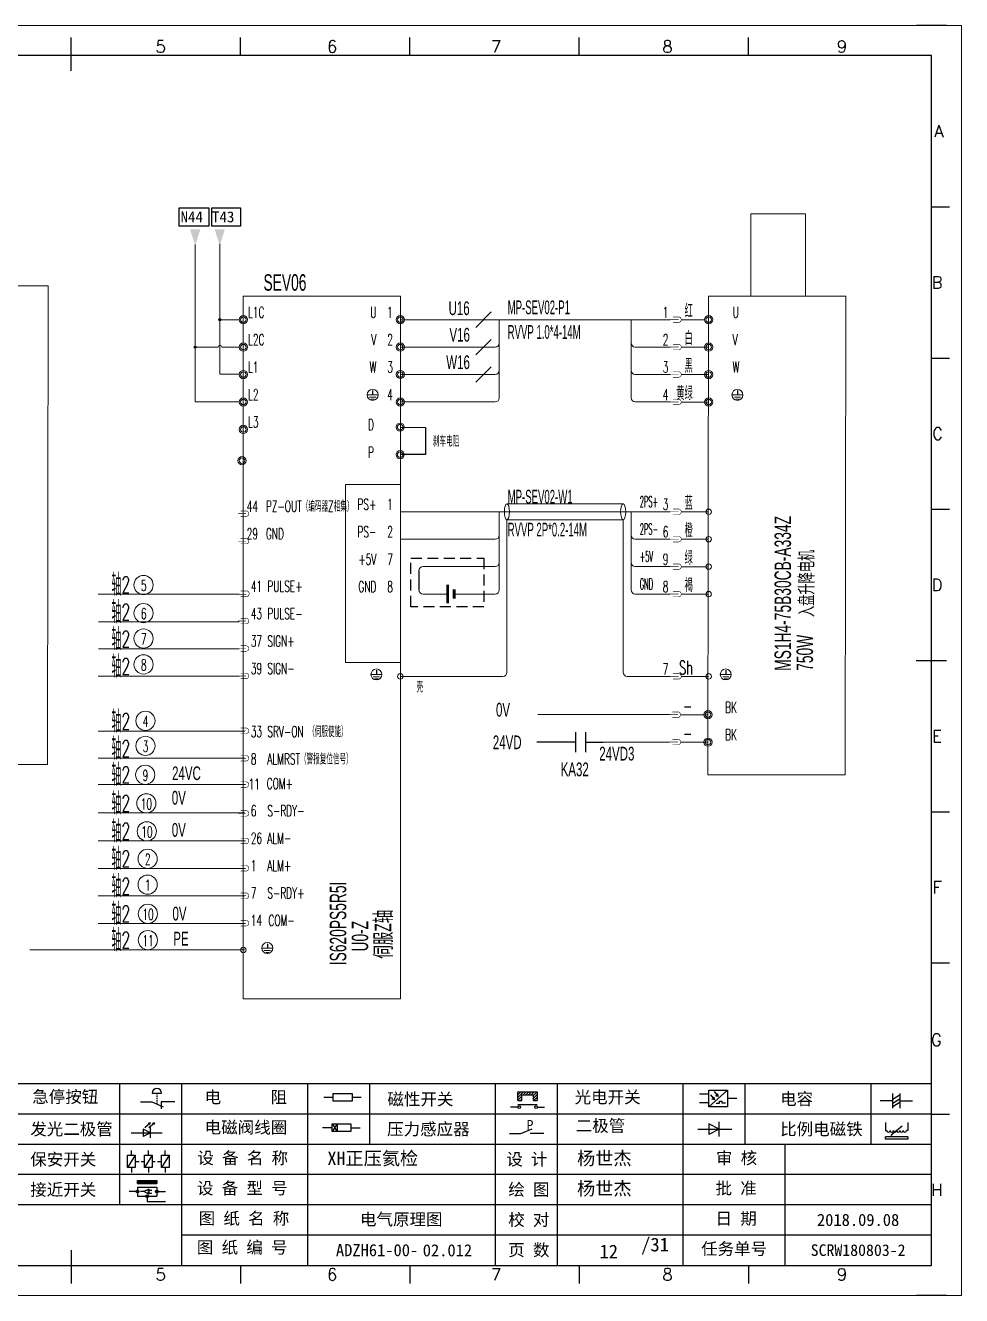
# Model space of a CAD drawing. Header units: millimetres. Extents: x 15130 to 37766, y 5931 to 11073.
# Drawn here: x 37218.2 to 37388.9, y 5930.6 to 6162.1 of the extents above; entities that cross this region are included whole.
import ezdxf
from ezdxf.enums import TextEntityAlignment as Align

# ---------------------------------------------------------------- set-up
doc = ezdxf.new("R2010")
doc.units = ezdxf.units.MM
doc.linetypes.add('DASHED', pattern=[0.75, 0.5, -0.25])
doc.layers.add('1', color=3, linetype='Continuous', lineweight=20)
doc.layers.add('Dimension', color=3, linetype='Continuous', lineweight=13)
for name, color, linetype in [('AE_BOR', 1, 'Continuous'), ('MISC', 2, 'Continuous'), ('SYMS', 7, 'Continuous')]:
    doc.layers.add(name, color=color, linetype=linetype)
doc.styles.get("Standard").update_dxf_attribs({"font": ''})
doc.styles.add('WD', font='romans.shx', dxfattribs={"bigfont": 'gbcbig.shx'})
doc.styles.add('样式 0', font='')
doc.styles.add('样式 8', font='arial.ttf')
doc.styles.add('汉字', font='')
doc.styles.get('Standard').set_extended_font_data('SimSun')
doc.styles.get('样式 0').set_extended_font_data('KaiTi_GB2312')
doc.styles.get('汉字').set_extended_font_data('新宋体')

# ---------------------------------------------------------------- blocks, each defined once
blk = doc.blocks.new('磁性开关')
at = {"linetype": 'ByBlock'}
h = blk.add_hatch(dxfattribs=at)
h.set_pattern_fill('ANSI31', color=256, scale=0.1, style=0)
h.paths.add_polyline_path([(-1910.88, -776.69), (-1910.88, -775.29), (-1907.69, -775.29), (-1907.69, -776.69), (-1908.31, -776.69), (-1908.31, -775.79), (-1910.25, -775.79), (-1910.25, -776.69)])
for p, q in [((-1910.88, -776.69), (-1910.88, -775.29)), ((-1910.88, -775.29), (-1907.69, -775.29)), ((-1910.88, -776.69), (-1910.25, -776.69)), ((-1910.25, -776.69), (-1910.25, -775.79)), ((-1910.25, -775.79), (-1908.31, -775.79)), ((-1908.31, -776.69), (-1908.31, -775.79)), ((-1908.31, -776.69), (-1907.69, -776.69)), ((-1907.69, -775.29), (-1907.69, -776.69)), ((-1910.91, -777.81), (-1912.09, -777.81)), ((-1910.88, -777.39), (-1907.69, -777.39)), ((-1907.66, -777.81), (-1906.48, -777.81))]:
    blk.add_line(p, q, dxfattribs=at)
for centre in [(-1910.68, -777.81), (-1907.88, -777.81)]:
    blk.add_circle(centre, 0.225, dxfattribs=at)
blk = doc.blocks.new('光电开关')
at = {"linetype": 'ByBlock'}
h = blk.add_hatch(dxfattribs=at)
h.set_pattern_fill('ANSI31', color=256, scale=0.01, style=0)
h.set_pattern_definition([(45, (0.172267, 0), (-0.0224506403, 0.0224506403), [])])
h.paths.add_polyline_path([(-1882.44, -776.34), (-1882.5, -775.91), (-1882.68, -776.07)])
h.paths.add_polyline_path([(-1882.86, -776.23), (-1882.44, -776.34), (-1882.68, -776.07)])
h.paths.add_polyline_path([(-1883.05, -776.88), (-1883.11, -776.45), (-1883.29, -776.61)])
h.paths.add_polyline_path([(-1883.47, -776.77), (-1883.05, -776.88), (-1883.29, -776.61)])
for p, q in [((-1884.01, -775.96), (-1885.56, -775.96)), ((-1880.91, -775.3), (-1884.01, -778.05)), ((-1883.75, -776.09), (-1883.05, -776.88)), ((-1883.11, -776.45), (-1883.47, -776.77)), ((-1883.05, -776.88), (-1883.47, -776.77)), ((-1883.14, -775.55), (-1882.44, -776.34)), ((-1883.05, -776.88), (-1883.11, -776.45)), ((-1882.5, -775.91), (-1882.86, -776.23)), ((-1882.44, -776.34), (-1882.86, -776.23)), ((-1882.44, -776.34), (-1882.5, -775.91)), ((-1879.37, -776.67), (-1880.91, -776.67)), ((-1884.01, -777.39), (-1885.56, -777.39)), ((-1882.78, -777.47), (-1882.23, -777.47)), ((-1882.23, -777.47), (-1882.23, -777.14)), ((-1882.23, -777.14), (-1881.78, -777.14)), ((-1881.78, -777.47), (-1881.78, -777.14)), ((-1881.23, -777.47), (-1881.78, -777.47))]:
    blk.add_line(p, q, dxfattribs=at)
blk.add_lwpolyline([(-1884.01, -775.3), (-1880.91, -775.3), (-1880.91, -778.05), (-1884.01, -778.05)], close=True, dxfattribs=at)
blk = doc.blocks.new('电磁阀线圈')
at = {"linetype": 'ByBlock'}
for p, q in [((-1854.61, -796.54), (-1856.17, -796.54)), ((-1854.61, -795.92), (-1853.75, -797.16)), ((-1853.75, -795.92), (-1854.61, -797.16)), ((-1853.75, -795.92), (-1853.75, -797.16)), ((-1851.53, -796.54), (-1849.97, -796.54))]:
    blk.add_line(p, q, dxfattribs=at)
blk.add_lwpolyline([(-1854.61, -795.92), (-1851.53, -795.92), (-1851.53, -797.16), (-1854.61, -797.16)], close=True, dxfattribs=at)
blk = doc.blocks.new('压力感应器')
at = {"linetype": 'ByBlock'}
for p, q in [((-1815.59, -777.73), (-1813.71, -776.93)), ((-1817.44, -777.73), (-1815.59, -777.73)), ((-1811.78, -777.73), (-1814.05, -777.73))]:
    blk.add_line(p, q, dxfattribs=at)
at = {"linetype": 'ByBlock', "insert": (-1814.65, -775.48), "char_height": 1.68, "width": 1.2242, "attachment_point": 1}
blk.add_mtext('{\\fNSimSun|b0|i0|c134|p49;P}', dxfattribs=at)
blk = doc.blocks.new('二极管')
at = {"linetype": 'ByBlock'}
for p, q in [((-1787.52, -776.77), (-1781.92, -776.77)), ((-1783.97, -776.77), (-1785.69, -775.9)), ((-1785.69, -775.9), (-1785.69, -777.65)), ((-1783.97, -776.77), (-1785.69, -777.65)), ((-1783.97, -777.99), (-1783.97, -775.56))]:
    blk.add_line(p, q, dxfattribs=at)
blk = doc.blocks.new('电容')
at = {"linetype": 'ByBlock'}
for p, q in [((-1756.08, -782.99), (-1756.08, -780.56)), ((-1754.86, -780.79), (-1756.08, -781.55)), ((-1754.86, -782.99), (-1754.86, -780.56)), ((-1756.08, -781.77), (-1758.13, -781.77)), ((-1754.86, -781.44), (-1756.08, -782.2)), ((-1754.86, -781.99), (-1756.08, -782.75)), ((-1754.86, -781.77), (-1752.81, -781.77))]:
    blk.add_line(p, q, dxfattribs=at)
blk = doc.blocks.new('发光二极管')
at = {"linetype": 'ByBlock'}
for p, q in [((-1755.78, -785.92), (-1754.89, -785.14)), ((-1754.89, -785.14), (-1755.2, -785.22)), ((-1755.2, -785.22), (-1755.01, -785.43)), ((-1755.08, -785.92), (-1754.18, -785.14)), ((-1754.89, -785.14), (-1755.01, -785.43)), ((-1754.18, -785.14), (-1754.49, -785.22)), ((-1754.49, -785.22), (-1754.31, -785.43)), ((-1754.18, -785.14), (-1754.31, -785.43)), ((-1758.01, -786.77), (-1752.89, -786.77)), ((-1754.84, -786.77), (-1756.04, -786.16)), ((-1756.04, -786.16), (-1756.04, -787.39)), ((-1754.84, -786.77), (-1756.04, -787.39)), ((-1754.84, -787.63), (-1754.84, -785.92))]:
    blk.add_line(p, q, dxfattribs=at)
blk = doc.blocks.new('比例电磁阀')
at = {"linetype": 'ByBlock'}
for p, q in [((-1757.26, -775.38), (-1757.26, -776.71)), ((-1757.26, -776.71), (-1757.05, -776.71)), ((-1754.5, -775.98), (-1756.35, -777.44)), ((-1753.58, -776.71), (-1753.8, -776.71)), ((-1753.58, -775.38), (-1753.58, -776.71)), ((-1753.6, -777.73), (-1757.25, -777.73)), ((-1757.25, -778.13), (-1757.25, -777.73)), ((-1753.6, -778.13), (-1757.25, -778.13)), ((-1756.35, -777.44), (-1756.25, -777.25)), ((-1756.35, -777.44), (-1756.15, -777.38)), ((-1756.15, -777.38), (-1756.25, -777.25)), ((-1753.6, -777.73), (-1753.6, -778.13))]:
    blk.add_line(p, q, dxfattribs=at)
for centre in [(-1756.78, -776.71), (-1756.24, -776.71), (-1755.7, -776.71), (-1755.15, -776.71), (-1754.61, -776.71), (-1754.07, -776.71)]:
    blk.add_arc(centre, 0.271, 180, 0, dxfattribs=at)
blk = doc.blocks.new('保安开关')
at = {"linetype": 'ByBlock'}
for p, q in [((-1757.33, -790.79), (-1758.6, -792.81)), ((-1757.96, -790.79), (-1757.96, -789.97)), ((-1754.54, -790.79), (-1755.81, -792.81)), ((-1755.17, -790.79), (-1755.17, -789.97)), ((-1751.75, -790.79), (-1753.02, -792.81)), ((-1752.39, -790.79), (-1752.39, -789.97)), ((-1757.96, -792.81), (-1757.96, -793.62)), ((-1757.33, -791.8), (-1756.72, -791.8)), ((-1756.35, -791.8), (-1755.89, -791.8)), ((-1755.17, -792.81), (-1755.17, -793.62)), ((-1754.52, -791.8), (-1754.06, -791.8)), ((-1753.69, -791.8), (-1753.08, -791.8)), ((-1752.39, -792.81), (-1752.39, -793.62))]:
    blk.add_line(p, q, dxfattribs=at)
for points in [[(-1758.6, -790.79), (-1757.33, -790.79), (-1757.33, -792.81), (-1758.6, -792.81)], [(-1755.81, -790.79), (-1754.54, -790.79), (-1754.54, -792.81), (-1755.81, -792.81)], [(-1753.02, -790.79), (-1751.75, -790.79), (-1751.75, -792.81), (-1753.02, -792.81)]]:
    blk.add_lwpolyline(points, close=True, dxfattribs=at)
blk = doc.blocks.new('接近开关')
at = {"linetype": 'ByBlock'}
h = blk.add_hatch(dxfattribs=at)
h.set_pattern_fill('ANSI31', color=256, scale=0.01, style=0)
h.set_pattern_definition([(45, (-89.131516, -30.795668), (-0.0224506403, 0.0224506403), [])])
h.paths.add_polyline_path([(-1516.96, -1123.35), (-1516.96, -1122.85), (-1513.76, -1122.85), (-1513.76, -1123.35)])
for p, q in [((-1516.96, -1123.35), (-1516.96, -1122.85)), ((-1516.96, -1122.85), (-1513.76, -1122.85)), ((-1516.96, -1123.35), (-1513.76, -1123.35)), ((-1513.76, -1122.85), (-1513.76, -1123.35)), ((-1517.18, -1124.71), (-1518.36, -1124.71)), ((-1516.96, -1123.95), (-1513.76, -1123.95)), ((-1516.96, -1123.95), (-1516.96, -1125.47)), ((-1516.96, -1125.47), (-1513.76, -1125.47)), ((-1515.91, -1124.71), (-1516.45, -1124.71)), ((-1515.11, -1124.31), (-1515.91, -1124.71)), ((-1515.11, -1125.11), (-1515.91, -1124.71)), ((-1515.33, -1124.53), (-1515.17, -1124.53)), ((-1515.33, -1124.88), (-1515.17, -1124.88)), ((-1515.25, -1124.45), (-1515.25, -1124.61)), ((-1515.11, -1124.31), (-1515.11, -1125.11)), ((-1515.11, -1124.48), (-1514.58, -1124.48)), ((-1515.11, -1124.94), (-1514.58, -1124.94)), ((-1513.76, -1123.95), (-1513.76, -1125.47)), ((-1513.54, -1124.71), (-1512.36, -1124.71)), ((-1515.36, -1125.69), (-1515.36, -1126.36)), ((-1515.36, -1126.36), (-1512.36, -1126.36))]:
    blk.add_line(p, q, dxfattribs=at)
for centre in [(-1516.96, -1124.71), (-1515.36, -1125.47), (-1513.76, -1124.71)]:
    blk.add_circle(centre, 0.225, dxfattribs=at)
blk = doc.blocks.new('电阻')
at = {"linetype": 'ByBlock'}
for p, q in [((-3.09, 0), (-1.57, 0)), ((1.57, 0), (3.09, 0))]:
    blk.add_line(p, q, dxfattribs=at)
blk.add_lwpolyline([(-1.57, 0.63), (1.57, 0.63), (1.57, -0.63), (-1.57, -0.63)], close=True, dxfattribs=at)
blk = doc.blocks.new('急停按钮')
at = {"linetype": 'ByBlock'}
for p, q in [((-1.86, 0), (0, 0)), ((0, 0), (1.88, -0.81)), ((0.06, 1.45), (1.61, 1.45)), ((0.83, 1.45), (0.83, 1.24)), ((0.83, 1.07), (0.83, 0.85)), ((0.83, 0.68), (0.83, 0.47)), ((0.83, 0.29), (0.83, 0.08)), ((3.81, 0), (1.54, 0)), ((1.54, 0), (1.54, -1.15)), ((0.83, -0.09), (0.83, -0.24))]:
    blk.add_line(p, q, dxfattribs=at)
blk.add_arc((0.83, 1.45), 0.774, 0, 180)
blk = doc.blocks.new('电控横A4')
for p, q in [((292, -5), (5, -5)), ((292, -205), (292, -5)), ((10.03, -205), (289.53, -205)), ((130.8, -205), (190.75, -205)), ((190.75, -205), (259.54, -205))]:
    blk.add_line(p, q)
at = {"linetype": 'ByBlock'}
for p, q in [((292, -175), (5, -175)), ((292, -180), (5, -180)), ((292, -185), (5, -185)), ((292, -190), (5, -190)), ((292, -195), (5, -195)), ((292, -200), (168.03, -200))]:
    blk.add_line(p, q, dxfattribs=at)
at = {"color": 0, "lineweight": -2}
for p, q in [((157.79, -175), (157.79, -195)), ((168.03, -175), (168.03, -204.92)), ((188.84, -175), (188.84, -185)), ((199.08, -175), (199.08, -185)), ((219.89, -175), (219.89, -185)), ((230.12, -175), (230.12, -185)), ((250.93, -175), (250.93, -185)), ((261.17, -175), (261.17, -185)), ((281.98, -175), (281.98, -185)), ((188.84, -185), (188.84, -204.92)), ((219.89, -185), (219.89, -205)), ((230.12, -185), (230.12, -205)), ((250.93, -185), (250.93, -205)), ((267.79, -185), (267.79, -205))]:
    blk.add_line(p, q, dxfattribs=at)
at = {"color": 0, "ltscale": 2}
for p, q in [((292, -205), (292, -183.55)), ((259.54, -205), (289.53, -205)), ((259.54, -205), (292, -205))]:
    blk.add_line(p, q, dxfattribs=at)
at = {"layer": 'AE_BOR', "color": 1, "lineweight": 15}
for p, q in [((0, 0), (297, 0)), ((297, 0), (297, -210)), ((297, -210), (0, -210))]:
    blk.add_line(p, q, dxfattribs=at)
at = {"layer": 'AE_BOR'}
for p, q in [((149.78, -5), (149.78, -2)), ((177.78, -5), (177.78, -2)), ((205.78, -5), (205.78, -2)), ((233.78, -5), (233.78, -2)), ((261.78, -5), (261.78, -2)), ((292, -30), (295, -30)), ((292, -55), (295, -55)), ((292, -80), (295, -80)), ((292, -130), (295, -130)), ((292, -155), (295, -155)), ((292, -180), (295, -180)), ((149.78, -205), (149.78, -208)), ((177.78, -205), (177.78, -208)), ((205.78, -205), (205.78, -208)), ((233.78, -205), (233.78, -208)), ((261.78, -205), (261.78, -208))]:
    blk.add_line(p, q, dxfattribs=at)
at = {"layer": 'AE_BOR', "lineweight": 30}
for p, q in [((294.53, 0), (289.53, 0)), ((294.53, -210), (289.53, -210))]:
    blk.add_line(p, q, dxfattribs=at)
at = {"layer": 'AE_BOR', "color": 2, "lineweight": 30}
for p, q in [((149.78, -7.5), (149.78, -2.5)), ((289.5, -105), (294.5, -105)), ((149.78, -202.5), (149.78, -207.5)), ((149.78, -205), (149.78, -207.5))]:
    blk.add_line(p, q, dxfattribs=at)
for name, p in [('急停按钮', (163.12, -177.98)), ('电阻', (194.66, -177.22))]:
    blk.add_blockref(name, p)
at = {"linetype": 'ByBlock'}
for name, p in [('磁性开关', (2134.53, 598.96)), ('光电开关', (2139.22, 599.27)), ('电容', (2041.69, 603.98)), ('发光二极管', (1917.72, 603.69)), ('电磁阀线圈', (2047.53, 614.3)), ('压力感应器', (2039.72, 594.52)), ('二极管', (2040.91, 594.27)), ('比例电磁阀', (2041.69, 593.98)), ('保安开关', (1917.72, 603.98)), ('接近开关', (1677.72, 931.9))]:
    blk.add_blockref(name, p, dxfattribs=at)
at = {"char_height": 2, "attachment_point": 1, "style": '汉字'}
for s, insert in [('{\\fKaiTi_GB2312|b0|i0|c134|p49;急停按钮}', (143.35, -176.12)), ('{\\fKaiTi_GB2312|b0|i0|c134|p49;电      阻}', (171.86, -176.19)), ('{\\fKaiTi_GB2312|b0|i0|c134|p49;磁性开关}', (202.07, -176.53)), ('{\\fKaiTi_GB2312|b0|i0|c134|p49;光电开关}', (233.02, -176.19)), ('{\\fKaiTi_GB2312|b0|i0|c134|p49;电容}', (267, -176.48)), ('{\\fKaiTi_GB2312|b0|i0|c134|p49;发光二极管}', (143.02, -181.48)), ('{\\fKaiTi_GB2312|b0|i0|c134|p49;电磁阀线圈}', (171.86, -181.19)), ('{\\fKaiTi_GB2312|b0|i0|c134|p49;压力感应器}', (202.02, -181.47)), ('{\\fKaiTi_GB2312|b0|i0|c134|p49;二极管}', (233.2, -180.91)), ('{\\fKaiTi_GB2312|b0|i0|c134|p49;比例电磁铁}', (267, -181.48)), ('{\\fKaiTi_GB2312|b0|i0|c134|p49;保安开关}', (143.02, -186.48)), ('{\\fKaiTi_GB2312|b0|i0|c134|p0;设 备 名 称}', (170.65, -186.24)), ('{\\fKaiTi_GB2312|b0|i0|c134|p0;设 计}', (221.72, -186.46)), ('{\\fKaiTi_GB2312|b0|i0|c134|p0;审 核}', (256.39, -186.25)), ('{\\fKaiTi_GB2312|b0|i0|c134|p0;设 备 型 号}', (170.58, -191.24)), ('{\\fKaiTi_GB2312|b0|i0|c134|p0;批 准}', (256.32, -191.25)), ('{\\fKaiTi_GB2312|b0|i0|c134|p49;接近开关}', (143.02, -191.48)), ('{\\fKaiTi_GB2312|b0|i0|c134|p0;绘 图}', (222.05, -191.46)), ('{\\fKaiTi_GB2312|b0|i0|c134|p0;图 纸 名 称}', (170.86, -196.24)), ('{\\fKaiTi_GB2312|b0|i0|c134|p0;校 对}', (222.05, -196.46)), ('{\\fKaiTi_GB2312|b0|i0|c134|p0;日 期}', (256.32, -196.25)), ('{\\fKaiTi_GB2312|b0|i0|c134|p0;图 纸 编 号}', (170.57, -201.03)), ('{\\fKaiTi_GB2312|b0|i0|c134|p0;页 数}', (222.05, -201.46)), ('{\\fKaiTi_GB2312|b0|i0|c134|p0;任务单号}', (253.94, -201.25))]:
    blk.add_mtext(s, dxfattribs=dict(at, insert=insert))
for s, insert, char_height, width, attachment_point in [('{\\fKaiTi_GB2312|b0|i0|c134|p49;XH正压氦检}', (192.15, -186.2), 2.2, 26.5767, 1), ('{\\fKaiTi_GB2312|b0|i0|c134|p49;杨世杰}', (233.43, -186.2), 2.2, 15.3175, 1), ('{\\fKaiTi_GB2312|b0|i0|c134|p49;杨世杰}', (233.43, -191.2), 2.2, 15.3175, 1), ('{\\fKaiTi_GB2312|b0|i0|c134|p49;2018.09.08}', (279.89, -197.5), 2, 24.2172, 5), ('{\\fKaiTi_GB2312|b0|i0|c134|p49;SCRW180803-2}', (279.89, -202.5), 1.92, 24.2172, 5)]:
    blk.add_mtext(s, dxfattribs=dict(insert=insert, char_height=char_height, width=width, attachment_point=attachment_point))
at = {"color": 0, "lineweight": -2, "insert": (200.36, -202.5), "char_height": 2, "width": 31.0482, "attachment_point": 5}
blk.add_mtext('{\\C256;ADZH61-00-}', dxfattribs=at)
at = {"color": 0, "linetype": 'ByBlock', "lineweight": -2, "insert": (242.64, -201.84), "char_height": 4.2689, "width": 20.8102, "attachment_point": 5}
blk.add_mtext('  {\\H0.53119x; /31}', dxfattribs=at)
at = {"layer": 'AE_BOR', "style": 'WD'}
for s, p in [('5', (164.59, -4.5)), ('6', (192.94, -4.5)), ('7', (220.04, -4.5)), ('8', (248.37, -4.5)), ('9', (277.23, -4.5)), ('5', (164.59, -207.5)), ('6', (192.94, -207.5)), ('7', (220.04, -207.5)), ('8', (248.37, -207.5)), ('9', (277.23, -207.5))]:
    blk.add_text(s, height=2, dxfattribs=at).set_placement(p, align=Align.CENTER)
for s, p in [('A', (294.03, -17.5)), ('B', (293.84, -42.5)), ('C', (293.93, -67.5)), ('D', (293.84, -92.5)), ('E', (293.74, -117.5)), ('F', (293.74, -142.5)), ('F', (293.74, -142.5)), ('G', (293.74, -167.72)), ('H', (293.84, -192.5))]:
    blk.add_text(s, height=2, dxfattribs=at).set_placement(p, align=Align.MIDDLE_RIGHT)
blk = doc.blocks.new('WDDOT')
blk.add_hatch(color=256).paths.add_polyline_path([(0.5, 0, 1), (-0.5, 0, 1)])
blk.add_circle((0, 0), 0.5)
blk = doc.blocks.new('常开触点')
at = {"linetype": 'ByBlock'}
for p, q in [((-1853.82, -782.99), (-1853.82, -780.56)), ((-1852.6, -782.99), (-1852.6, -780.56)), ((-1853.82, -781.77), (-1855.88, -781.77)), ((-1852.6, -781.77), (-1850.55, -781.77))]:
    blk.add_line(p, q, dxfattribs=at)

msp = doc.modelspace()

# ---------------------------------------------------------------- hatches: boundary and pattern name
for points in [[(37248.215, 6124.949), (37249.15, 6122.03), (37250.085, 6124.949)], [(37252.692, 6124.949), (37253.627, 6122.03), (37254.562, 6124.949)], [(37253.843, 6108.482, 1), (37253.45, 6108.482, 1)], [(37249.357, 6103.48, 1), (37248.964, 6103.48, 1)]]:
    msp.add_hatch(color=256).paths.add_polyline_path(points)

# ---------------------------------------------------------------- linework, layer by layer
at = {"lineweight": 0}
for p, q in [((37286.554, 6108.486), (37335.751, 6108.486)), ((37304.57, 6094.236), (37304.57, 6108.486)), ((37328.618, 6094.236), (37328.618, 6108.486)), ((37337.751, 6108.486), (37341.993, 6108.486)), ((37286.554, 6103.486), (37303.82, 6103.486)), ((37335.751, 6103.486), (37329.368, 6103.486)), ((37342.743, 6103.486), (37337.751, 6103.486)), ((37286.554, 6098.486), (37303.82, 6098.486)), ((37335.751, 6098.486), (37329.368, 6098.486)), ((37342.743, 6098.482), (37337.751, 6098.482)), ((37280.607, 6094.771), (37282.396, 6094.771)), ((37280.939, 6094.342), (37282.064, 6094.342)), ((37281.225, 6093.995), (37281.798, 6093.995)), ((37347.097, 6094.771), (37348.886, 6094.771)), ((37347.43, 6094.342), (37348.554, 6094.342)), ((37347.715, 6093.995), (37348.288, 6093.995)), ((37286.554, 6093.486), (37303.82, 6093.486)), ((37335.751, 6093.486), (37329.368, 6093.486)), ((37342.743, 6093.478), (37337.751, 6093.478)), ((37335.751, 6073.47), (37286.554, 6073.47)), ((37304.57, 6059.22), (37304.57, 6073.47)), ((37305.999, 6074.934), (37327.16, 6074.936)), ((37328.618, 6059.22), (37328.618, 6073.47)), ((37342.743, 6073.467), (37337.751, 6073.467)), ((37305.978, 6072.005), (37305.978, 6044.213)), ((37305.978, 6072.005), (37327.16, 6072.005)), ((37327.16, 6072.005), (37327.16, 6044.22)), ((37286.554, 6068.47), (37303.82, 6068.47)), ((37335.751, 6068.47), (37329.368, 6068.47)), ((37342.743, 6068.463), (37337.751, 6068.463)), ((37290.682, 6063.47), (37303.82, 6063.47)), ((37335.751, 6063.47), (37329.368, 6063.47)), ((37342.743, 6063.463), (37337.751, 6063.463)), ((37295.159, 6058.47), (37290.682, 6058.47)), ((37296.355, 6058.47), (37303.82, 6058.47)), ((37335.751, 6058.47), (37329.368, 6058.47)), ((37342.743, 6058.463), (37337.751, 6058.463)), ((37281.292, 6043.806), (37283.081, 6043.806)), ((37281.624, 6043.377), (37282.748, 6043.377)), ((37281.91, 6043.03), (37282.483, 6043.03)), ((37286.554, 6043.463), (37305.228, 6043.463)), ((37335.751, 6043.47), (37327.91, 6043.47)), ((37342.743, 6043.463), (37337.751, 6043.463)), ((37344.974, 6043.806), (37346.762, 6043.806)), ((37345.306, 6043.377), (37346.43, 6043.377)), ((37345.591, 6043.03), (37346.165, 6043.03)), ((37335.634, 6036.49), (37311.615, 6036.49)), ((37342.626, 6036.486), (37337.634, 6036.486)), ((37335.634, 6031.49), (37323.462, 6031.49)), ((37342.626, 6031.482), (37337.634, 6031.482)), ((37263.198, 5993.94), (37261.41, 5993.94)), ((37262.866, 5993.511), (37261.742, 5993.511)), ((37262.58, 5993.164), (37262.007, 5993.164))]:
    msp.add_line(p, q, dxfattribs=at)
for p, q in [((37281.501, 6095.567), (37281.501, 6094.778)), ((37347.992, 6095.567), (37347.992, 6094.778)), ((37286.554, 6088.889), (37291.14, 6088.82)), ((37291.14, 6088.82), (37291.14, 6083.889)), ((37291.14, 6083.889), (37286.554, 6083.889)), ((37289.932, 6062.72), (37289.932, 6059.22)), ((37282.186, 6044.602), (37282.186, 6043.813)), ((37345.868, 6044.602), (37345.868, 6043.813)), ((37315.469, 6031.49), (37311.453, 6031.49)), ((37262.304, 5994.736), (37262.304, 5993.947))]:
    msp.add_line(p, q)
at = {"color": 1, "lineweight": -2}
for points in [[(37246.25, 6128.864), (37251.667, 6128.864), (37251.667, 6125.522), (37246.25, 6125.522)], [(37252.166, 6128.864), (37257.392, 6128.864), (37257.392, 6125.522), (37252.166, 6125.522)]]:
    msp.add_lwpolyline(points, close=True, dxfattribs=at)
at = {"lineweight": 0}
for points in [[(37350.424, 6127.769), (37360.424, 6127.769), (37360.424, 6112.769), (37350.424, 6112.769)], [(37197.329, 6114.673), (37222.329, 6114.673), (37222.212, 6027.421), (37197.212, 6027.421)], [(37342.743, 6112.769), (37367.743, 6112.769), (37367.626, 6025.518), (37342.626, 6025.518)], [(37286.554, 6078.47), (37276.554, 6078.47), (37276.554, 6045.97), (37286.554, 6045.97)]]:
    msp.add_lwpolyline(points, close=True, dxfattribs=at)
msp.add_lwpolyline([(37257.926, 5984.682), (37257.926, 6112.769), (37286.554, 6112.769), (37286.554, 5984.682)], dxfattribs=at)
at = {"color": 3, "lineweight": 0, "const_width": 0.1, "flags": 128}
for points in [[(37337.251, 6108.486), (37335.751, 6108.486)], [(37337.251, 6103.486), (37335.751, 6103.486)], [(37337.251, 6098.486), (37335.751, 6098.486)], [(37337.251, 6093.486), (37335.751, 6093.486)], [(37258.426, 6073.121), (37256.926, 6073.121)], [(37337.251, 6073.47), (37335.751, 6073.47)], [(37337.251, 6068.47), (37335.751, 6068.47)], [(37258.426, 6068.121), (37256.926, 6068.121)], [(37337.251, 6063.47), (37335.751, 6063.47)], [(37258.426, 6058.44), (37256.926, 6058.44)], [(37337.251, 6058.47), (37335.751, 6058.47)], [(37258.426, 6053.546), (37256.926, 6053.546)], [(37258.426, 6048.546), (37256.926, 6048.546)], [(37258.426, 6043.546), (37256.926, 6043.546)], [(37337.251, 6043.47), (37335.751, 6043.47)], [(37337.134, 6036.49), (37335.634, 6036.49)], [(37258.426, 6033.546), (37256.926, 6033.546)], [(37337.134, 6031.49), (37335.634, 6031.49)], [(37258.426, 6028.542), (37256.926, 6028.542)], [(37258.426, 6023.747), (37256.926, 6023.747)], [(37258.426, 6018.478), (37256.926, 6018.478)], [(37258.426, 6013.474), (37256.926, 6013.474)], [(37258.426, 6008.486), (37256.926, 6008.486)], [(37258.426, 6003.482), (37256.926, 6003.482)], [(37258.426, 5998.482), (37256.926, 5998.482)]]:
    msp.add_lwpolyline(points, dxfattribs=at)
for points in [[(37336.251, 6108.986), (37337.251, 6108.986, -1), (37337.251, 6107.986), (37336.251, 6107.986)], [(37336.251, 6103.986), (37337.251, 6103.986, -1), (37337.251, 6102.986), (37336.251, 6102.986)], [(37336.251, 6098.986), (37337.251, 6098.986, -1), (37337.251, 6097.986), (37336.251, 6097.986)], [(37336.251, 6093.986), (37337.251, 6093.986, -1), (37337.251, 6092.986), (37336.251, 6092.986)], [(37257.426, 6073.621), (37258.426, 6073.621, -1), (37258.426, 6072.621), (37257.426, 6072.621)], [(37336.251, 6073.97), (37337.251, 6073.97, -1), (37337.251, 6072.97), (37336.251, 6072.97)], [(37257.426, 6068.621), (37258.426, 6068.621, -1), (37258.426, 6067.621), (37257.426, 6067.621)], [(37336.251, 6068.97), (37337.251, 6068.97, -1), (37337.251, 6067.97), (37336.251, 6067.97)], [(37336.251, 6063.97), (37337.251, 6063.97, -1), (37337.251, 6062.97), (37336.251, 6062.97)], [(37257.426, 6059.046), (37258.426, 6059.046, -1.1555316), (37258.426, 6058.046), (37257.426, 6058.046)], [(37336.251, 6058.97), (37337.251, 6058.97, -1), (37337.251, 6057.97), (37336.251, 6057.97)], [(37257.426, 6054.046), (37258.426, 6054.046, -1), (37258.426, 6053.046), (37257.426, 6053.046)], [(37257.426, 6049.046), (37258.426, 6049.046, -1), (37258.426, 6048.046), (37257.426, 6048.046)], [(37257.426, 6044.046), (37258.426, 6044.046, -1), (37258.426, 6043.046), (37257.426, 6043.046)], [(37336.251, 6043.97), (37337.251, 6043.97, -1), (37337.251, 6042.97), (37336.251, 6042.97)], [(37336.134, 6036.99), (37337.134, 6036.99, -1), (37337.134, 6035.99), (37336.134, 6035.99)], [(37257.426, 6034.046), (37258.426, 6034.046, -1), (37258.426, 6033.046), (37257.426, 6033.046)], [(37336.134, 6031.99), (37337.134, 6031.99, -1), (37337.134, 6030.99), (37336.134, 6030.99)], [(37257.426, 6029.042), (37258.426, 6029.042, -1), (37258.426, 6028.042), (37257.426, 6028.042)], [(37257.426, 6024.247), (37258.426, 6024.247, -1), (37258.426, 6023.247), (37257.426, 6023.247)], [(37257.426, 6018.978), (37258.426, 6018.978, -1), (37258.426, 6017.978), (37257.426, 6017.978)], [(37257.426, 6013.974), (37258.426, 6013.974, -1), (37258.426, 6012.974), (37257.426, 6012.974)], [(37257.426, 6008.986), (37258.426, 6008.986, -1), (37258.426, 6007.986), (37257.426, 6007.986)], [(37257.426, 6003.982), (37258.426, 6003.982, -1), (37258.426, 6002.982), (37257.426, 6002.982)], [(37257.426, 5998.982), (37258.426, 5998.982, -1), (37258.426, 5997.982), (37257.426, 5997.982)]]:
    msp.add_lwpolyline(points, format="xyb", dxfattribs=at)
at = {"color": 6, "linetype": 'DASHED', "ltscale": 4}
msp.add_lwpolyline([(37288.472, 6065.033), (37301.759, 6065.033), (37301.759, 6056.134), (37288.472, 6056.134)], close=True, dxfattribs=at)
at = {"color": 3}
for points in [[(37295.159, 6060.168, 0.5, 0.5, 0), (37295.159, 6056.773, 2, 2, 0)], [(37296.355, 6059.319, 0.5, 0.5, 0), (37296.355, 6057.622, 2, 2, 0)]]:
    msp.add_lwpolyline(points, format="xyseb", dxfattribs=at)
for centre in [(37253.647, 6108.482), (37249.16, 6103.48)]:
    msp.add_circle(centre, 0.197)
at = {"lineweight": 0}
for centre, radius in [((37257.926, 6108.486), 0.75), ((37257.926, 6108.486), 0.5), ((37286.554, 6108.486), 0.75), ((37286.554, 6108.486), 0.5), ((37342.743, 6108.486), 0.75), ((37342.743, 6108.486), 0.5), ((37257.926, 6103.486), 0.75), ((37257.926, 6103.486), 0.5), ((37286.554, 6103.486), 0.75), ((37286.554, 6103.486), 0.5), ((37342.743, 6103.486), 0.75), ((37342.743, 6103.486), 0.5), ((37257.926, 6098.482), 0.75), ((37257.926, 6098.482), 0.5), ((37286.554, 6098.486), 0.75), ((37286.554, 6098.486), 0.5), ((37342.743, 6098.482), 0.75), ((37342.743, 6098.482), 0.5), ((37257.926, 6093.482), 0.75), ((37257.926, 6093.482), 0.5), ((37281.501, 6094.778), 1), ((37286.554, 6093.486), 0.75), ((37286.554, 6093.486), 0.5), ((37342.743, 6093.478), 0.75), ((37342.743, 6093.478), 0.5), ((37347.992, 6094.778), 1), ((37257.926, 6088.478), 0.75), ((37286.52, 6088.889), 0.75), ((37286.52, 6088.889), 0.5), ((37257.926, 6088.478), 0.5), ((37286.52, 6083.889), 0.75), ((37257.676, 6082.778), 0.75), ((37257.676, 6082.778), 0.5), ((37286.52, 6083.889), 0.5), ((37342.743, 6073.467), 0.5), ((37342.743, 6068.463), 0.5), ((37342.743, 6063.463), 0.5), ((37239.746, 6060.127), 1.75), ((37239.746, 6054.994), 1.75), ((37342.743, 6058.463), 0.5), ((37239.746, 6050.356), 1.75), ((37239.746, 6045.65), 1.75), ((37282.186, 6043.813), 1), ((37286.554, 6043.463), 0.5), ((37342.743, 6043.463), 0.5), ((37345.868, 6043.813), 1), ((37240.081, 6035.363), 1.75), ((37342.626, 6036.486), 0.75), ((37342.626, 6036.486), 0.5), ((37240.081, 6030.794), 1.75), ((37342.626, 6031.482), 0.75), ((37342.626, 6031.482), 0.5), ((37240.045, 6025.527), 1.75), ((37240.242, 6020.321), 1.75), ((37240.327, 6015.224), 1.75), ((37240.48, 6010.213), 1.75), ((37240.48, 6005.507), 1.75), ((37240.535, 6000.184), 1.75), ((37240.535, 5995.396), 1.75), ((37262.304, 5993.947), 1), ((37257.936, 5993.597), 0.5)]:
    msp.add_circle(centre, radius, dxfattribs=at)
for centre, radius, start, end in [((37253.659, 6103.498), 0.336, 0, 180), ((37303.82, 6104.236), 0.75, 270, 0), ((37329.368, 6104.236), 0.75, 180, 270), ((37303.82, 6099.236), 0.75, 270, 0), ((37329.368, 6099.236), 0.75, 180, 270), ((37303.82, 6094.236), 0.75, 270, 0), ((37329.368, 6094.236), 0.75, 180, 270), ((37303.82, 6069.22), 0.75, 270, 0), ((37329.368, 6069.22), 0.75, 180, 270), ((37303.82, 6064.22), 0.75, 270, 0), ((37329.368, 6064.22), 0.75, 180, 270), ((37290.682, 6062.72), 0.75, 90, 180), ((37290.682, 6059.22), 0.75, 180, 270), ((37303.82, 6059.22), 0.75, 270, 0), ((37329.368, 6059.22), 0.75, 180, 270), ((37305.228, 6044.213), 0.75, 270, 0), ((37327.91, 6044.22), 0.75, 180, 270)]:
    msp.add_arc(centre, radius, start, end, dxfattribs=at)
msp.add_ellipse((37305.978, 6073.47), major_axis=(0, 1.465), ratio=0.3169375, dxfattribs=at)
at = {"lineweight": 0, "extrusion": (0, 0, -1)}
msp.add_ellipse((37327.16, 6073.47), major_axis=(0, 1.465), ratio=0.3169375, dxfattribs=at)
at = {"layer": '1', "color": 7, "linetype": 'Continuous', "lineweight": 13}
for p, q in [((37253.666, 6108.481), (37257.182, 6108.481)), ((37253.323, 6103.498), (37249.171, 6103.498)), ((37253.995, 6103.498), (37257.204, 6103.498)), ((37231.461, 6058.424), (37257.186, 6058.424)), ((37231.508, 6053.432), (37257.186, 6053.432)), ((37231.508, 6048.515), (37257.186, 6048.515)), ((37231.461, 6043.519), (37257.186, 6043.519)), ((37258.229, 6033.498), (37231.461, 6033.498)), ((37258.229, 6028.557), (37231.461, 6028.557)), ((37258.214, 6023.777), (37231.461, 6023.777)), ((37258.214, 6018.571), (37231.461, 6018.571)), ((37258.212, 6013.474), (37231.461, 6013.474)), ((37258.229, 6008.461), (37231.461, 6008.461)), ((37258.229, 6003.453), (37231.461, 6003.453)), ((37258.229, 5998.434), (37231.461, 5998.434)), ((37258.236, 5998.434), (37231.467, 5998.434)), ((37257.926, 5984.682), (37286.554, 5984.682))]:
    msp.add_line(p, q, dxfattribs=at)
at = {"layer": '1', "color": 2, "linetype": 'Continuous', "lineweight": 13}
msp.add_line((37258.211, 5993.646), (37219.018, 5993.65), dxfattribs=at)
at = {"layer": '1', "color": 7, "linetype": 'Continuous', "lineweight": 13}
for points in [[(37249.171, 6122.174), (37249.171, 6093.488), (37257.181, 6093.488)], [(37257.239, 6098.524), (37253.648, 6098.524), (37253.648, 6122.309)]]:
    msp.add_lwpolyline(points, dxfattribs=at)
at = {"layer": 'Dimension', "lineweight": 0}
for p, q in [((37300.294, 6107.072), (37303.123, 6109.901)), ((37300.294, 6102.072), (37303.123, 6104.901)), ((37300.294, 6097.072), (37303.123, 6099.901))]:
    msp.add_line(p, q, dxfattribs=at)

# ---------------------------------------------------------------- block references
at = {"xscale": 1.1025, "yscale": 1.1025, "zscale": 1.1025}
msp.add_blockref('电控横A4', (37061.41, 6162.124), dxfattribs=at)
at = {"linetype": 'ByBlock', "xscale": 1.5, "yscale": 1.5, "zscale": 1.5}
msp.add_blockref('常开触点', (40099.283, 7204.152), dxfattribs=at)
at = {"layer": 'SYMS', "color": 0, "lineweight": -3, "xscale": 0.25, "yscale": 0.25, "zscale": 0.25, "rotation": 90}
for p in [(37253.647, 6108.482), (37249.16, 6103.48)]:
    msp.add_blockref('WDDOT', p, dxfattribs=at)
at = {"layer": 'SYMS', "lineweight": -3, "xscale": 0.25, "yscale": 0.25, "zscale": 0.25, "rotation": 90}
for p in [(37253.647, 6108.482), (37249.16, 6103.48)]:
    msp.add_blockref('WDDOT', p, dxfattribs=at)

# ---------------------------------------------------------------- texts
at = {"lineweight": 0, "style": 'WD', "width": 0.6}
for s, p in [('L1C', (37258.794, 6108.836)), ('1', (37334.39, 6108.844)), ('U', (37347.111, 6108.836)), ('L2C', (37258.794, 6103.836)), ('2', (37334.39, 6103.844)), ('V', (37347.111, 6103.836)), ('L1', (37258.794, 6098.832)), ('3', (37334.39, 6098.84)), ('W', (37347.111, 6098.832)), ('L2', (37258.794, 6093.832)), ('4', (37334.39, 6093.836)), ('L3', (37258.794, 6088.828)), ('刹车电阻', (37292.475, 6085.341)), ('44', (37258.544, 6073.471)), ('PZ-OUT（编码器Z相集）', (37262.044, 6073.471)), ('3', (37334.39, 6073.824)), ('6', (37334.39, 6068.82)), ('29', (37258.544, 6068.471)), ('GND', (37262.044, 6068.471)), ('9', (37334.39, 6063.82)), ('41', (37259.294, 6058.896)), ('PULSE+', (37262.294, 6058.896)), ('8', (37334.39, 6058.82)), ('43', (37259.294, 6053.896)), ('PULSE-', (37262.294, 6053.896)), ('37', (37259.294, 6048.896)), ('SIGN+', (37262.294, 6048.896)), ('39', (37259.294, 6043.896)), ('SIGN-', (37262.294, 6043.896)), ('7', (37334.39, 6043.82)), ('BK', (37345.759, 6036.836)), ('33', (37259.294, 6032.408)), ('SRV-ON （伺服使能）', (37262.294, 6032.408)), ('BK', (37345.759, 6031.832)), ('8', (37259.294, 6027.404)), ('ALMRST（警报复位信号） ', (37262.294, 6027.404)), ('11', (37258.888, 6022.82)), ('COM+', (37262.183, 6022.929)), ('6', (37259.294, 6017.972)), ('S-RDY-', (37262.294, 6017.972)), ('26', (37259.294, 6012.969)), ('ALM- ', (37262.294, 6012.969)), ('1', (37259.294, 6007.98)), ('ALM+', (37262.294, 6007.98)), ('7', (37259.294, 6002.976)), ('S-RDY+', (37262.294, 6002.976)), ('14', (37259.294, 5997.976)), ('COM-', (37262.506, 5997.976))]:
    msp.add_text(s, height=2, dxfattribs=at).set_placement(p)
for s, height, p in [('U', 2, (37282.186, 6108.836)), ('1', 2, (37285.186, 6108.844)), ('红', 2.5, (37339.855, 6108.836)), ('V', 2, (37282.186, 6103.836)), ('2', 2, (37285.186, 6103.844)), ('白', 2.5, (37339.855, 6103.836)), ('W', 2, (37282.186, 6098.836)), ('3', 2, (37285.186, 6098.84)), ('黑', 2.5, (37339.855, 6098.832)), ('黄绿', 2.5, (37339.855, 6093.832)), ('4', 2, (37285.186, 6093.836)), ('D', 2, (37281.745, 6088.329)), ('P', 2, (37281.745, 6083.329)), ('Sh', 2.5, (37339.855, 6043.817)), ('-', 2.5, (37339.738, 6036.836)), ('-', 2.5, (37339.738, 6031.836))]:
    msp.add_text(s, height=height, dxfattribs=at).set_placement(p, align=Align.RIGHT)
at = {"color": 6, "lineweight": 0, "style": 'WD', "width": 0.6}
for s, height, p in [('PS+', 2, (37282.186, 6073.82)), ('1', 2, (37285.186, 6073.82)), ('蓝', 2.5, (37339.855, 6073.817)), ('PS-', 2, (37282.186, 6068.82)), ('2', 2, (37285.186, 6068.82)), ('橙', 2.5, (37339.855, 6068.817)), ('绿', 2.5, (37339.855, 6063.817)), ('+5V', 2, (37282.186, 6063.82)), ('7', 2, (37285.186, 6063.82)), ('褐', 2.5, (37339.855, 6058.817)), ('GND', 2, (37282.186, 6058.817)), ('8', 2, (37285.186, 6058.817)), ('壳', 2, (37290.69, 6040.535))]:
    msp.add_text(s, height=height, dxfattribs=at).set_placement(p, align=Align.RIGHT)
at = {"color": 6, "lineweight": 0, "style": 'WD', "width": 0.4}
for s, p in [('2PS+', (37330.188, 6074.317)), ('2PS-', (37330.188, 6069.317)), ('+5V', (37330.188, 6064.317)), ('GND', (37330.188, 6059.317))]:
    msp.add_text(s, height=2, dxfattribs=at).set_placement(p)
at = {"lineweight": 0, "style": 'WD', "width": 0.6}
for s, height, p in [('轴', 4, (37234.792, 6060.365)), ('2', 3, (37236.515, 6060.196)), ('5', 2, (37239.772, 6060.03)), ('轴', 4, (37234.792, 6055.373)), ('2', 3, (37236.515, 6055.204)), ('6', 2, (37239.772, 6054.897)), ('轴', 4, (37234.792, 6050.457)), ('2', 3, (37236.515, 6050.287)), ('7', 2, (37239.772, 6050.259)), ('轴', 4, (37234.792, 6045.46)), ('2', 3, (37236.515, 6045.29)), ('8', 2, (37239.772, 6045.553)), ('轴', 4, (37234.792, 6035.44)), ('2', 3, (37236.515, 6035.27)), ('4', 2, (37240.107, 6035.266)), ('轴', 4, (37234.792, 6030.498)), ('2', 3, (37236.515, 6030.329)), ('3', 2, (37240.107, 6030.697)), ('轴', 4, (37234.792, 6025.718)), ('2', 3, (37236.515, 6025.549)), ('9', 2, (37240.072, 6025.43)), ('轴', 4, (37234.792, 6020.512)), ('2', 3, (37236.515, 6020.343)), ('10', 2, (37240.268, 6020.224)), ('轴', 4, (37234.792, 6015.416)), ('2', 3, (37236.515, 6015.246)), ('10', 2, (37240.353, 6015.128)), ('轴', 4, (37234.792, 6010.402)), ('2', 3, (37236.515, 6010.232)), ('2', 2, (37240.506, 6010.116)), ('轴', 4, (37234.792, 6005.394)), ('2', 3, (37236.515, 6005.225)), ('1', 2, (37240.506, 6005.41)), ('轴', 4, (37234.792, 6000.375)), ('2', 3, (37236.515, 6000.206)), ('10', 2, (37240.561, 6000.087)), ('轴', 4, (37234.792, 5995.587)), ('2', 3, (37236.515, 5995.418)), ('11', 2, (37240.561, 5995.299))]:
    msp.add_text(s, height=height, dxfattribs=at).set_placement(p, align=Align.MIDDLE)
at = {"color": 0, "lineweight": -2, "char_height": 2.205}
for s, insert, width, attachment_point in [('电气原理图', (37286.719, 5944.38), 34.2306, 5), ('02.012', (37290.633, 5939.954), 5.72397, 1)]:
    msp.add_mtext(s, dxfattribs=dict(at, insert=insert, width=width, attachment_point=attachment_point))
at = {"color": 0, "linetype": 'ByBlock', "lineweight": -2, "insert": (37324.533, 5938.63), "char_height": 2.5, "width": 5.1278, "attachment_point": 5}
msp.add_mtext('12', dxfattribs=at)
at = {"layer": 'Dimension', "lineweight": 0, "style": '样式 8', "width": 0.6}
for s, height, p in [('SEV06', 3, (37261.6, 6113.769)), ('24VD', 2.5, (37303.409, 6030.196)), ('24VD3', 2.5, (37322.809, 6028.131)), ('24VC', 2.5, (37244.942, 6024.564)), ('KA32', 2.5, (37315.771, 6025.272)), ('0V', 2.5, (37244.888, 6020.093)), ('0V', 2.5, (37244.888, 6014.237)), ('0V', 2.5, (37245.013, 5998.971)), ('PE', 2.5, (37245.155, 5994.412))]:
    msp.add_text(s, height=height, dxfattribs=at).set_placement(p)
for s, p in [('U16', (37299.182, 6109.326)), ('V16', (37299.224, 6104.486)), ('W16', (37299.224, 6099.486))]:
    msp.add_text(s, height=2.5, dxfattribs=at).set_placement(p, align=Align.RIGHT)
at = {"layer": 'Dimension', "color": 3, "lineweight": 0, "style": '样式 8'}
for s, width, p in [('MP-SEV02-P1', 0.5, (37306.114, 6109.486)), ('MP-SEV02-W1', 0.5, (37306.114, 6074.97)), ('0V', 0.6, (37303.982, 6036.132))]:
    msp.add_text(s, height=2.5, dxfattribs=dict(at, width=width)).set_placement(p)
at = {"layer": 'Dimension', "color": 1, "lineweight": 0, "style": '样式 8', "width": 0.5}
for s, p in [('RVVP 1.0*4-14M', (37306.114, 6107.486)), ('RVVP 2P*0.2-14M', (37306.114, 6071.47))]:
    msp.add_text(s, height=2.5, dxfattribs=at).set_placement(p, align=Align.TOP_LEFT)
at = {"layer": 'Dimension', "color": 6, "lineweight": 0, "style": '样式 8', "width": 0.6}
for s, p in [('MS1H4-75B30CB-A334Z', (37357.761, 6044.478)), ('IS620PS5R5I', (37276.689, 5990.816))]:
    msp.add_text(s, height=3, rotation=90, dxfattribs=at).set_placement(p)
at = {"layer": 'Dimension', "color": 3, "lineweight": 0, "style": '样式 8', "width": 0.6}
msp.add_text('入盘升降电机', height=2.5, rotation=90, dxfattribs=at).set_placement((37361.796, 6054.277))
at = {"layer": 'Dimension', "lineweight": 0, "style": '样式 8', "width": 0.6}
for s, p in [('750W', (37361.761, 6044.478)), ('U0-Z', (37280.689, 5993.316)), ('伺服Z轴', (37284.886, 5992.023))]:
    msp.add_text(s, height=3, rotation=90, dxfattribs=at).set_placement(p)
at = {"layer": 'MISC', "color": 3, "char_height": 2, "width": 5.01683, "attachment_point": 1, "style": '样式 0'}
for s, insert in [('N44', (37246.49, 6128.225)), ('T43', (37252.215, 6128.225))]:
    msp.add_mtext(s, dxfattribs=dict(at, insert=insert))

doc.saveas('drawing.dxf')
